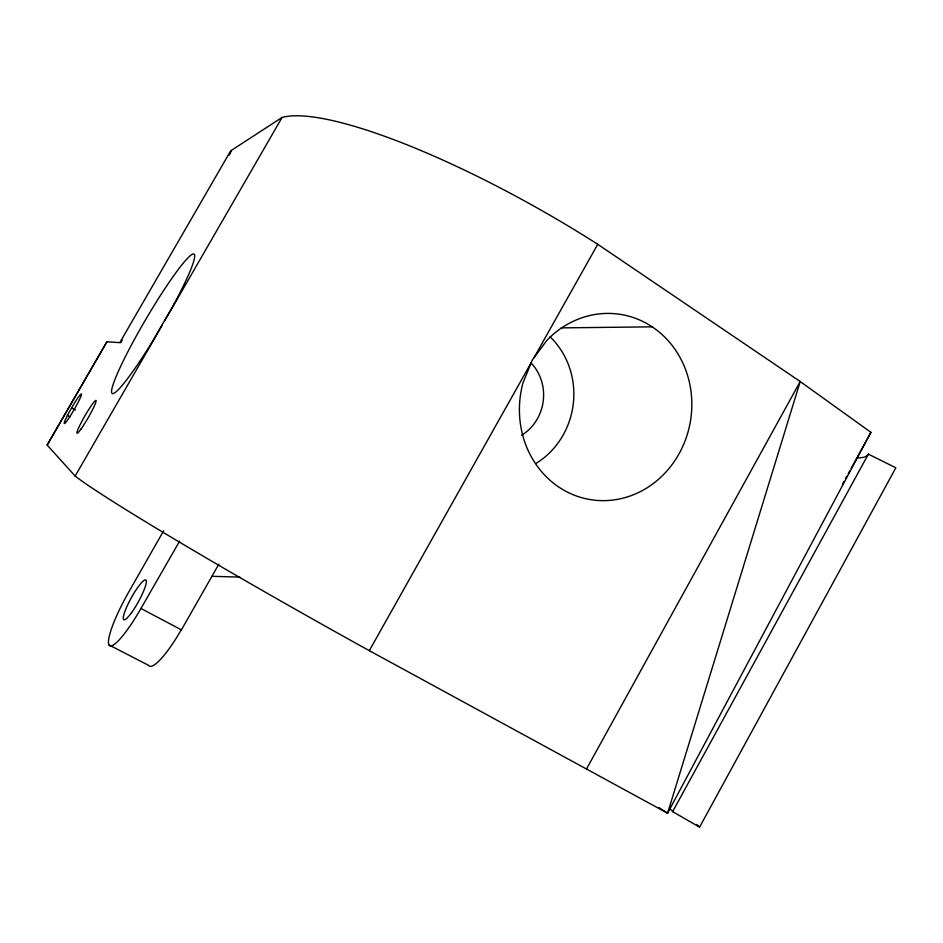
<?xml version="1.0" encoding="UTF-8"?>
<svg xmlns="http://www.w3.org/2000/svg" width="943" height="943" viewBox="0 0 943 943"><rect width="100%" height="100%" fill="white"/><g stroke="black" fill="none" stroke-linecap="round" stroke-linejoin="round"><path stroke-width="1.41" d="M67.46 415.439L71.527 408.013A17.08 1.532 -60 0 1 81.334 395.176A17.08 1.532 -60 0 1 68.32 418.94A17.08 1.532 -60 0 1 67.46 415.439L70.03 416.877M119.997 342.285L230.717 150.809L282.075 117.439A280.154 60.576 29.7 0 1 597.756 244.284L800.218 381.538L870.908 432.318L667.597 813.22L369.302 650.646A283.843 10.456 29.4 0 1 75.145 476.062L47.15 445.061L106.913 341.79L120.751 342.722L122.225 340.187M842.618 483.971L844.032 481.39M845.447 478.796L846.861 476.215M848.276 473.634L849.69 471.052M851.105 468.471L870.908 432.318M672.63 811.64L868.373 454.137L895.85 467.787L699.576 827.141L672.63 811.64A97.954 3.607 29.8 0 0 670.237 809.188M586.487 769.016L800.218 381.538L667.597 813.22L658.886 807.597M369.302 650.646L531.38 362.336M533.903 357.857L597.756 244.284M163.658 530.768L129.002 591.579A52.16 9.347 -61.1 0 0 109.129 645.212A52.16 9.347 -61.1 0 0 140.955 608.471L181.421 629.865L218.847 564.162M179.63 541.141L140.955 608.471M229.255 155.076L230.717 152.542M75.145 476.062L162.361 324.911M164.66 320.915L282.075 117.439M561.203 327.881L652.214 326.844M211.927 576.303L239.864 577.104M47.15 445.061L106.913 341.79M71.527 408.013L75.44 410.016M108.952 644.918L148.357 665.204A51.7 10.656 -61.3 0 0 181.292 629.712L181.421 629.865M230.717 150.809L231.448 151.281M696.806 824.488L699.576 827.141M531.887 363.833A45.747 42.883 -82 0 1 521.585 435.301M868.373 454.137A96.693 20.852 27.1 0 1 856.692 457.826M550.111 336.816A78.717 73.79 -82 0 1 536.213 463.308M532.371 359.92L522.976 382.917A93.828 85.99 -80.5 0 0 610.51 500.309A93.828 85.99 -80.5 0 0 684.936 367.9A93.828 85.99 -80.5 0 0 546.94 340.282L532.371 359.92M174.101 303.988L152.224 341.896A80.803 8.57 -59.6 0 1 114.327 381.09A80.803 8.57 -59.6 0 1 180.113 267.093A80.803 8.57 -59.6 0 1 174.101 303.988M131.607 612.608A22.703 4.067 -61.1 0 0 146.012 580.145A22.703 4.067 -61.1 0 0 126.833 606.714A22.703 4.067 -61.1 0 0 131.607 612.608M81.051 429.006A18.943 1.886 -60 0 0 96.103 401.188A18.943 1.886 -60 0 0 82.395 420.354A18.943 1.886 -60 0 0 81.051 429.006"/></g></svg>
